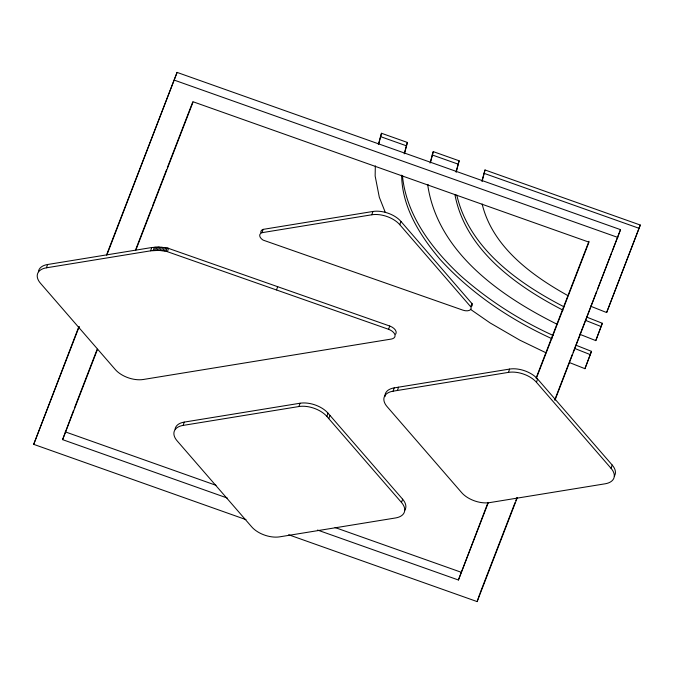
<?xml version="1.0" encoding="UTF-8"?>
<svg xmlns="http://www.w3.org/2000/svg" width="674" height="674" viewBox="0 0 674 674"><rect width="100%" height="100%" fill="white"/><g stroke="black" fill="none" stroke-linecap="round" stroke-linejoin="round"><path stroke-width="1.01" d="M375.325 165.855L375.148 176.015L379.31 197.255L385.301 212.403M401.662 175.139C401.906 207.028 420.028 235.597 439.954 259.246C471.05 293.417 510.159 319.56 552.006 338.744M402.707 175.948L402.673 177.944C407.29 216.632 432.236 249.009 459.778 274.967C487.58 299.753 519.241 320.049 553.127 335.45M427.99 184.415L427.956 186.479C438.606 253.171 501.212 296.467 557.499 324.455M378.341 144.514L381.492 133.267L407.374 142.441L404.535 153.571M378.704 144.202L381.492 133.267M404.189 153.832L407.374 142.441M430.054 163.074L433.256 151.616L459.137 160.8L456.214 172.258M430.661 161.811L433.256 151.616M456.062 171.735L459.137 160.8M481.944 180.918L485.019 169.974L640.3 225.04L606.634 312.542L590.449 306.148M482.095 181.441L485.019 169.974M46.447 267.805L150.605 250.829L158.685 250.383L165.998 251.2L388.586 329.308A8.737 4.878 18.8 0 1 394.939 334.742A8.737 4.878 18.8 0 1 391.417 339.047L143.292 379.487A20.995 11.711 18.8 0 1 115.313 369.563L40.474 283.265A20.995 11.711 18.8 0 1 46.447 267.805L47.568 264.511L151.726 247.535L158.39 247.046L167.118 247.897L389.715 326.014A8.737 4.878 18.8 0 1 395.562 334.194M245.993 519.629L33.7 444.351L78.841 326.629M106.913 254.907L177.085 72.404L620.527 229.649L554.904 400.381M227.273 498.035L62.598 439.642L73.601 410.247M150.605 250.829L151.726 247.535M153.175 250.509L154.304 247.206M154.514 250.416L155.635 247.114M155.879 250.357L157 247.063M157.269 250.349L158.39 247.046M158.685 250.383L159.805 247.08M160.117 250.458L161.238 247.164M161.566 250.576L162.695 247.282M163.032 250.745L164.161 247.442M164.515 250.947L165.636 247.653M165.998 251.2L167.118 247.897M167.489 251.486L168.61 248.184M402.631 499.198L401.502 502.501A20.995 11.711 18.8 0 1 395.528 517.961L279.735 536.833A20.995 11.711 18.8 0 1 251.747 526.908L177.136 440.863A20.995 11.711 18.8 0 1 183.109 425.404L184.229 422.109L300.031 403.237A20.995 11.711 18.8 0 1 328.011 413.154L402.631 499.198A20.995 11.711 18.8 0 1 404.712 510.353M262.001 232.673L371.812 214.779A20.995 11.711 18.8 0 1 399.792 224.703L471.084 307.192A7.161 3.993 18.8 0 1 462.895 310.15L263.071 240.096A8.071 4.499 18.8 0 1 262.001 232.673L263.121 229.379L372.933 211.476A20.995 11.711 18.8 0 1 400.92 221.401L472.204 303.89A7.161 3.993 18.8 0 1 471.766 306.173M276.551 289.871L277.671 286.576M183.109 425.404L298.911 406.532L300.031 403.237M371.812 214.779L372.933 211.476M401.502 502.501L326.89 416.456L328.011 413.154M328.794 418.647L329.915 415.353M399.792 224.703L400.92 221.401M388.586 329.308L389.715 326.014M612.194 465.043L611.074 468.346A20.995 11.711 18.8 0 1 605.1 483.806L489.695 502.61A20.995 11.711 18.8 0 1 461.715 492.686L387.103 406.641A20.995 11.711 18.8 0 1 393.077 391.181L394.197 387.887L509.595 369.074A20.995 11.711 18.8 0 1 537.582 378.999L612.194 465.043A20.995 11.711 18.8 0 1 614.284 476.198M397.424 390.473L398.545 387.179M470.84 306.628L471.96 303.325M393.077 391.181L508.474 372.377L509.595 369.074M317.547 530.05L458.413 580.002L488.01 502.484M611.074 468.346L536.453 382.301L537.582 378.999M288.657 534.76L477.141 601.596L479.795 593.811M569.437 362.553L584.939 368.686L591.486 351.348L576.009 345.231M584.939 368.686L591.486 351.348M579.606 334.211L595.782 340.614L602.337 323.284L586.784 317.134M595.782 340.614L602.337 323.284M606.634 312.542L640.3 225.04M106.526 254.974L177.085 72.404M33.7 444.351L79.22 326.561M74.359 408.284L97.132 349.351M135.845 249.178L151.785 207.929M152.543 205.966L166.588 169.621M167.346 167.657L192.781 101.858M62.598 439.642L97.519 349.284M135.853 250.088L193.16 101.791L588.983 242.151L536.218 378.662M536.218 377.752L588.975 241.233M458.413 580.002L488.397 502.408M480.174 592.825L515.071 502.526M515.829 500.563L516.966 497.614M554.904 399.463L572.352 354.313M573.111 352.35L596.625 291.488M597.391 289.525L611.419 253.213M612.186 251.25L620.527 229.649M477.141 601.596L517.354 497.555M380.372 136.561L406.245 145.744M432.127 154.919L458.008 164.094M483.89 173.277L639.179 228.343M174.44 80.189L617.873 237.442M65.243 431.849L216.034 485.322M335.079 527.54L461.067 572.209M585.664 320.428L601.208 326.578M574.888 348.525L590.365 354.65M564.121 306.872C518.222 283.198 468.986 248.31 456.787 195.072M563.001 310.166C516.107 285.995 465.254 249.751 454.908 194.533M545.974 352.78L519.806 340.151L490.023 322.88L470.46 309.307M567.55 295.423C531.154 275.076 492.441 246.692 482.146 203.995M384.997 396.624A20.995 11.711 18.8 0 1 394.197 387.887M508.474 372.377A20.995 11.711 18.8 0 1 536.453 382.301M38.41 271.673A20.995 11.711 18.8 0 1 47.568 264.511M298.911 406.532A20.995 11.711 18.8 0 1 326.89 416.456M175.072 429.271A20.995 11.711 18.8 0 1 184.229 422.109M260.838 232.597A8.071 4.499 18.8 0 1 263.121 229.379"/></g></svg>
